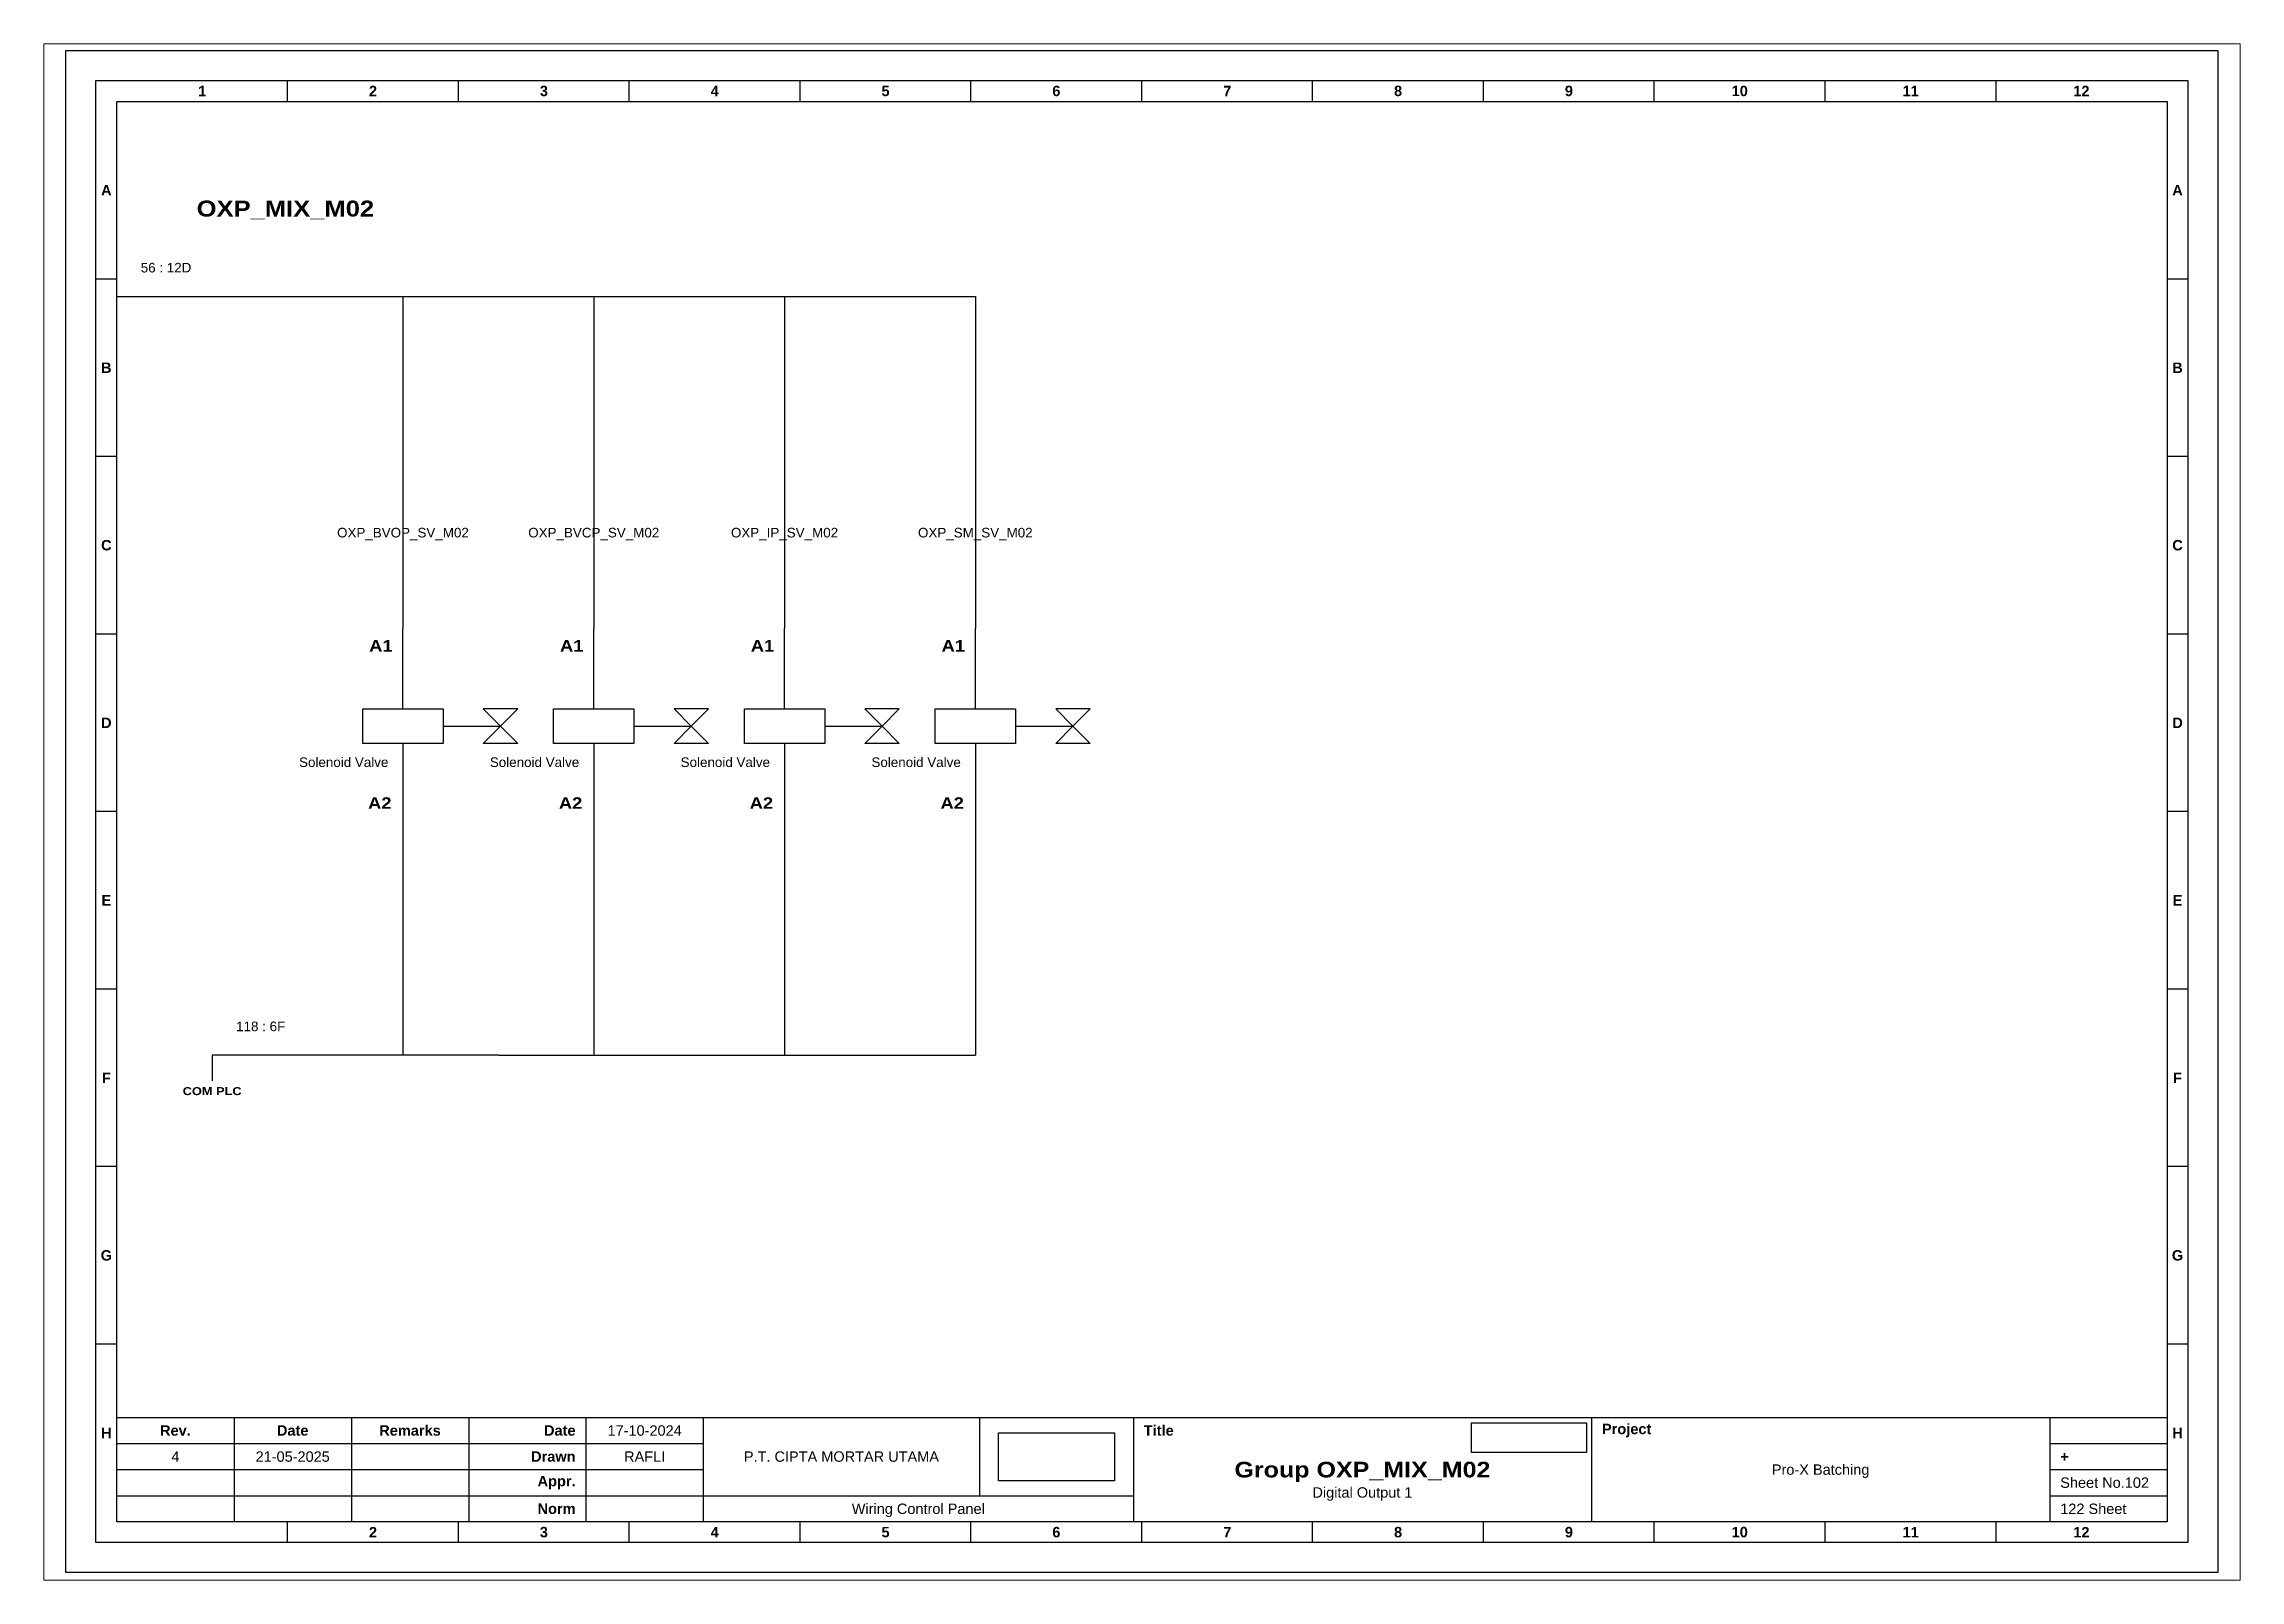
# Paper-space layout 'OXP_MIX_M02' of a CAD drawing. Header units: centimetres, sheet in millimetres. Extents: x 0 to 821, y 0 to 574.
# The model-space entities are those that its viewports show. They can reach past a viewport. Long polylines and large blocks are cut down to what shows.
import ezdxf
from ezdxf.enums import TextEntityAlignment as Align

# ---------------------------------------------------------------- set-up
doc = ezdxf.new("R2010")
doc.units = ezdxf.units.CM
doc.header["$MEASUREMENT"] = 0
doc.layers.add('MU Project Line', color=7, linetype='Continuous', lineweight=0, true_color=0xfefefe)
doc.styles.add('Bold', font='ariblk.ttf', dxfattribs={"height": 25.4})
doc.styles.get("Standard").update_dxf_attribs({"font": 'arial.ttf'})
picture_1 = doc.add_image_def('image1.png', size_in_pixel=(2048, 847))
picture_2 = doc.add_image_def('image2.png', size_in_pixel=(2092, 542))

# ---------------------------------------------------------------- blocks, each defined once
blk = doc.blocks.new('KOP MU PROJECT')
at = {"color": 6, "ltscale": 50}
for p, q in [((27.74, 184.05), (27.74, 186.66)), ((49.13, 184.05), (49.13, 186.66)), ((70.51, 184.05), (70.51, 186.66)), ((91.89, 184.05), (91.89, 186.66)), ((113.27, 184.05), (113.27, 186.66)), ((134.66, 184.05), (134.66, 186.66)), ((156.04, 184.05), (156.04, 186.66)), ((177.42, 184.05), (177.42, 186.66)), ((198.8, 184.05), (198.8, 186.66)), ((220.19, 184.05), (220.19, 186.66)), ((241.57, 184.05), (241.57, 186.66)), ((6.36, 161.84), (3.75, 161.84)), ((265.59, 161.84), (262.98, 161.84)), ((6.36, 139.63), (3.75, 139.63)), ((265.59, 139.63), (262.98, 139.63)), ((6.36, 117.42), (3.75, 117.42)), ((265.59, 117.42), (262.98, 117.42)), ((6.36, 95.22), (3.75, 95.22)), ((265.59, 95.22), (262.98, 95.22)), ((6.36, 73.01), (3.75, 73.01)), ((265.59, 73.01), (262.98, 73.01)), ((6.36, 50.8), (3.75, 50.8)), ((265.59, 50.8), (262.98, 50.8)), ((6.36, 28.59), (3.75, 28.59)), ((265.59, 28.59), (262.98, 28.59)), ((27.74, 3.75), (27.74, 6.36)), ((49.13, 3.75), (49.13, 6.36)), ((70.51, 3.75), (70.51, 6.36)), ((91.89, 3.75), (91.89, 6.36)), ((113.27, 3.75), (113.27, 6.36)), ((134.66, 3.75), (134.66, 6.36)), ((156.04, 3.75), (156.04, 6.36)), ((177.42, 3.75), (177.42, 6.36)), ((198.8, 3.75), (198.8, 6.36)), ((220.19, 3.75), (220.19, 6.36)), ((241.57, 3.75), (241.57, 6.36))]:
    blk.add_line(p, q, dxfattribs=at)
at = {"ltscale": 50}
for p, q in [((6.36, 19.41), (262.98, 19.41)), ((21.04, 19.41), (21.04, 6.36)), ((35.72, 19.41), (35.72, 6.36)), ((50.41, 19.41), (50.41, 6.36)), ((65.09, 19.41), (65.09, 6.36)), ((79.77, 19.41), (79.77, 6.36)), ((114.35, 19.41), (114.35, 9.62)), ((133.6, 19.41), (133.6, 6.36)), ((190.95, 19.41), (190.95, 6.36)), ((248.3, 19.41), (248.3, 6.36)), ((6.36, 16.15), (79.77, 16.15)), ((248.3, 16.15), (262.98, 16.15)), ((6.36, 12.89), (79.77, 12.89)), ((248.3, 12.89), (262.98, 12.89)), ((6.36, 9.62), (133.6, 9.62)), ((248.3, 9.62), (262.98, 9.62))]:
    blk.add_line(p, q, dxfattribs=at)
at = {"color": 1, "ltscale": 50}
blk.add_lwpolyline([(269.34, 0), (0, 0), (0, 190.41), (269.34, 190.41)], close=True, dxfattribs=at)
at = {"color": 6, "ltscale": 50}
for points in [[(265.59, 3.75), (3.75, 3.75), (3.75, 186.66), (265.59, 186.66)], [(262.98, 6.36), (6.36, 6.36), (6.36, 184.05), (262.98, 184.05)]]:
    blk.add_lwpolyline(points, close=True, dxfattribs=at)
at = {"ltscale": 50, "char_height": 1.305, "attachment_point": 4}
for s, width, heights, insert in [('\\pxqc;{\\fArial|b1|i0|c0|p34;1}', 21.3825, [2.51], (6.36, 185.36)), ('\\pxqc;{\\fArial|b1|i0|c0|p34;2}', 21.3825, [2.51], (27.74, 185.36)), ('\\pxqc;{\\fArial|b1|i0|c0|p34;3}', 21.3825, [2.51], (49.13, 185.36)), ('\\pxqc;{\\fArial|b1|i0|c0|p34;4}', 21.3825, [2.51], (70.51, 185.36)), ('\\pxqc;{\\fArial|b1|i0|c0|p34;5}', 21.3825, [2.51], (91.89, 185.36)), ('\\pxqc;{\\fArial|b1|i0|c0|p34;6}', 21.3825, [2.51], (113.27, 185.36)), ('\\pxqc;{\\fArial|b1|i0|c0|p34;7}', 21.3825, [2.51], (134.66, 185.36)), ('\\pxqc;{\\fArial|b1|i0|c0|p34;8}', 21.3825, [2.51], (156.04, 185.36)), ('\\pxqc;{\\fArial|b1|i0|c0|p34;9}', 21.3825, [2.51], (177.42, 185.36)), ('\\pxqc;{\\fArial|b1|i0|c0|p34;10}', 21.3825, [2.51], (198.8, 185.36)), ('\\pxqc;{\\fArial|b1|i0|c0|p34;11}', 21.3825, [2.51], (220.19, 185.36)), ('\\pxqc;{\\fArial|b1|i0|c0|p34;12}', 21.3825, [2.51], (241.57, 185.36)), ('\\pxqc;{\\fArial|b1|i0|c0|p34;A}', 2.61, [2.51], (3.75, 172.95)), ('\\pxqc;{\\fArial|b1|i0|c0|p34;A}', 2.61, [2.51], (262.98, 172.95)), ('\\pxqc;{\\fArial|b1|i0|c0|p34;B}', 2.61, [2.51], (3.75, 150.74)), ('\\pxqc;{\\fArial|b1|i0|c0|p34;B}', 2.61, [2.51], (262.98, 150.74)), ('\\pxqc;{\\fArial|b1|i0|c0|p34;C}', 2.61, [2.51], (3.75, 128.53)), ('\\pxqc;{\\fArial|b1|i0|c0|p34;C}', 2.61, [2.51], (262.98, 128.53)), ('\\pxqc;{\\fArial|b1|i0|c0|p34;D}', 2.61, [2.51], (3.75, 106.32)), ('\\pxqc;{\\fArial|b1|i0|c0|p34;D}', 2.61, [2.51], (262.98, 106.32)), ('\\pxqc;{\\fArial|b1|i0|c0|p34;E}', 2.61, [2.51], (3.75, 84.11)), ('\\pxqc;{\\fArial|b1|i0|c0|p34;E}', 2.61, [2.51], (262.98, 84.11)), ('\\pxqc;{\\fArial|b1|i0|c0|p34;F}', 2.61, [2.51], (3.75, 61.9)), ('\\pxqc;{\\fArial|b1|i0|c0|p34;F}', 2.61, [2.51], (262.98, 61.9)), ('\\pxqc;{\\fArial|b1|i0|c0|p34;G}', 2.61, [2.51], (3.75, 39.69)), ('\\pxqc;{\\fArial|b1|i0|c0|p34;G}', 2.61, [2.51], (262.98, 39.69)), ('\\pxqc;{\\fArial|b1|i0|c0|p34;H}', 2.61, [2.51], (3.75, 17.47)), ('\\pxqc;{\\fArial|b1|i0|c0|p34;Rev.}', 14.6811, [2.88], (6.36, 17.78)), ('\\pxqc;{\\fArial|b1|i0|c0|p34;Date}', 14.6811, [2.88], (21.04, 17.78)), ('\\pxqc;{\\fArial|b1|i0|c0|p34;Remarks}', 14.6811, [2.88], (35.72, 17.78)), ('\\pxqr;{\\fArial|b1|i0|c0|p34;Date}', 13.3761, [2.88], (50.41, 17.78)), ('\\pxql;{\\fArial|b1|i0|c0|p34;Title}', 50.2419, [2.88], (134.9, 17.78)), ('\\pxql;{\\fArial|b1|i0|c0|p34;Project}', 50.2419, [2.88], (192.25, 17.78)), ('\\pxqc;{\\fArial|b1|i0|c0|p34;H}', 2.61, [2.51], (262.98, 17.47)), ('\\pxqr;{\\fArial|b1|i0|c0|p34;Drawn}', 13.3761, [2.88], (50.41, 14.52)), ('\\pxql;{\\fArial|b1|i0|c0|p34;+}', 14.6811, [2.88], (249.61, 14.52)), ('\\pxqr;{\\fArial|b1|i0|c0|p34;Appr.}', 13.3761, [2.88], (50.41, 11.26)), ('\\pxqr;{\\fArial|b1|i0|c0|p34;Norm}', 13.3761, [2.88], (50.41, 7.99)), ('\\pxqc;{\\fArial|b1|i0|c0|p34;2}', 21.3825, [2.51], (27.74, 5.06)), ('\\pxqc;{\\fArial|b1|i0|c0|p34;3}', 21.3825, [2.51], (49.13, 5.06)), ('\\pxqc;{\\fArial|b1|i0|c0|p34;4}', 21.3825, [2.51], (70.51, 5.06)), ('\\pxqc;{\\fArial|b1|i0|c0|p34;5}', 21.3825, [2.51], (91.89, 5.06)), ('\\pxqc;{\\fArial|b1|i0|c0|p34;6}', 21.3825, [2.51], (113.27, 5.06)), ('\\pxqc;{\\fArial|b1|i0|c0|p34;7}', 21.3825, [2.51], (134.66, 5.06)), ('\\pxqc;{\\fArial|b1|i0|c0|p34;8}', 21.3825, [2.51], (156.04, 5.06)), ('\\pxqc;{\\fArial|b1|i0|c0|p34;9}', 21.3825, [2.51], (177.42, 5.06)), ('\\pxqc;{\\fArial|b1|i0|c0|p34;10}', 21.3825, [2.51], (198.8, 5.06)), ('\\pxqc;{\\fArial|b1|i0|c0|p34;11}', 21.3825, [2.51], (220.19, 5.06)), ('\\pxqc;{\\fArial|b1|i0|c0|p34;12}', 21.3825, [2.51], (241.57, 5.06))]:
    blk.add_mtext_dynamic_manual_height_columns(s, width=width, gutter_width=0.0326, heights=heights, dxfattribs=dict(at, insert=insert))
at = {"ltscale": 50}
for tag, p in [('DATECREATED', (72.43, 17.78)), ('REV', (13.7, 14.52)), ('REVDATE', (28.38, 14.52)), ('REMARKS', (43.06, 14.52)), ('DRAWN', (72.43, 14.52)), ('COMPANY', (97.06, 14.52)), ('APPR', (72.43, 11.26)), ('PROJECT', (219.62, 12.89)), ('NORM', (72.43, 7.99)), ('DRAWINGCATEGORY', (106.68, 7.99)), ('DESCRIPTION', (162.27, 10.03))]:
    blk.add_attdef(tag, text='', height=1.3, dxfattribs=at).set_placement(p, align=Align.MIDDLE_CENTER)
at = {"ltscale": 50, "style": 'Bold'}
blk.add_attdef('TITLE', text='', height=1.96, dxfattribs=at).set_placement((162.27, 12.89), align=Align.MIDDLE_CENTER)
at = {"ltscale": 50}
for tag, p in [('SHEETNUMBER', (249.61, 11.26)), ('TOTALSHEET', (249.61, 7.99))]:
    blk.add_attdef(tag, text='', height=1.3, dxfattribs=at).set_placement(p, align=Align.MIDDLE_LEFT)
image = blk.add_image(picture_1, insert=(116.72, 11.48), size_in_units=(14.5, 6), dxfattribs=at)
image.dxf.flags = 15
image = blk.add_image(picture_2, insert=(175.94, 15.04), size_in_units=(14.36, 3.72), dxfattribs=at)
image.dxf.flags = 15

msp = doc.modelspace()

# ---------------------------------------------------------------- linework, layer by layer
at = {"color": 146, "ltscale": 50, "true_color": 0x105689}
for p, q in [((2830.66, 1434.6), (2854.54, 1434.6)), ((2854.54, 1434.6), (2878.42, 1434.6)), ((2866.48, 1434.6), (2866.48, 1393.06)), ((2878.42, 1434.6), (2902.3, 1434.6)), ((2890.36, 1434.6), (2890.36, 1393.06)), ((2902.3, 1434.6), (2926.18, 1434.6)), ((2914.24, 1434.6), (2914.24, 1393.06)), ((2926.18, 1434.6), (2938.12, 1434.6)), ((2938.12, 1434.6), (2938.12, 1393.06)), ((2866.48, 1368.96), (2866.48, 1339.69)), ((2890.36, 1368.96), (2890.36, 1339.69)), ((2914.24, 1368.96), (2914.24, 1339.69)), ((2938.12, 1368.96), (2938.12, 1339.69)), ((2878.46, 1339.69), (2842.6, 1339.69)), ((2842.6, 1339.69), (2842.6, 1336.49)), ((2878.46, 1339.69), (2938.12, 1339.69)), ((2926.26, 1339.69), (2926.26, 1339.69))]:
    msp.add_line(p, q, dxfattribs=at)
at = {"ltscale": 50}
for p, q in [((2866.48, 1383), (2866.48, 1393.06)), ((2890.36, 1383), (2890.36, 1393.06)), ((2914.24, 1383), (2914.24, 1393.06)), ((2938.12, 1383), (2938.12, 1393.06)), ((2871.51, 1380.85), (2878.69, 1380.85)), ((2895.39, 1380.85), (2902.57, 1380.85)), ((2919.27, 1380.85), (2926.45, 1380.85)), ((2943.15, 1380.85), (2950.33, 1380.85)), ((2866.48, 1378.7), (2866.48, 1368.65)), ((2890.36, 1378.7), (2890.36, 1368.65)), ((2914.24, 1378.7), (2914.24, 1368.65)), ((2938.12, 1378.7), (2938.12, 1368.65))]:
    msp.add_line(p, q, dxfattribs=at)
for points in [[(2861.46, 1383), (2871.51, 1383), (2871.51, 1378.7), (2861.46, 1378.7)], [(2878.69, 1380.85), (2880.84, 1383), (2876.54, 1383)], [(2885.34, 1383), (2895.39, 1383), (2895.39, 1378.7), (2885.34, 1378.7)], [(2902.57, 1380.85), (2904.72, 1383), (2900.42, 1383)], [(2909.22, 1383), (2919.27, 1383), (2919.27, 1378.7), (2909.22, 1378.7)], [(2926.45, 1380.85), (2928.6, 1383), (2924.3, 1383)], [(2933.1, 1383), (2943.15, 1383), (2943.15, 1378.7), (2933.1, 1378.7)], [(2950.33, 1380.85), (2952.48, 1383), (2948.18, 1383)], [(2878.69, 1380.85), (2880.84, 1378.7), (2876.54, 1378.7)], [(2902.57, 1380.85), (2904.72, 1378.7), (2900.42, 1378.7)], [(2926.45, 1380.85), (2928.6, 1378.7), (2924.3, 1378.7)], [(2950.33, 1380.85), (2952.48, 1378.7), (2948.18, 1378.7)]]:
    msp.add_lwpolyline(points, close=True, dxfattribs=at)

# ---------------------------------------------------------------- block references
msp.add_blockref('KOP MU PROJECT', (2824.3, 1274.95)).add_auto_attribs({'DESCRIPTION': 'Digital Output 1', 'TITLE': 'Group OXP_MIX_M02', 'PROJECT': 'Pro-X Batching', 'COMPANY': 'P.T. CIPTA MORTAR UTAMA', 'DRAWINGCATEGORY': 'Wiring Control Panel', 'DRAWN': 'RAFLI', 'DATECREATED': '17-10-2024', 'REVDATE': '21-05-2025', 'REV': '4', 'SHEETNUMBER': 'Sheet No.102', 'TOTALSHEET': '122 Sheet'})

# ---------------------------------------------------------------- texts
at = {"ltscale": 500, "style": 'Bold'}
msp.add_text('OXP_MIX_M02', height=2, dxfattribs=at).set_placement((2840.66, 1444.6))
at = {"ltscale": 500}
msp.add_text('56 : 12D', height=1.2, dxfattribs=at).set_placement((2833.66, 1437.25, -2), align=Align.BOTTOM_LEFT)
at = {"ltscale": 50}
for s, p in [('OXP_BVOP_SV_M02', (2866.48, 1405.06)), ('OXP_BVCP_SV_M02', (2890.36, 1405.06)), ('OXP_IP_SV_M02', (2914.24, 1405.06)), ('OXP_SM_SV_M02', (2938.12, 1405.06))]:
    msp.add_text(s, height=1.2, dxfattribs=at).set_placement(p, align=Align.MIDDLE_CENTER)
at = {"ltscale": 500, "style": 'Bold'}
for p in [(2865.19, 1391.62), (2889.07, 1391.62), (2912.95, 1391.62), (2936.83, 1391.62)]:
    msp.add_text('A1', height=1.436, dxfattribs=at).set_placement(p, align=Align.TOP_RIGHT)
at = {"ltscale": 50}
for p in [(2864.66, 1375.38), (2888.54, 1375.38), (2912.42, 1375.38), (2936.3, 1375.38)]:
    msp.add_text('Solenoid Valve', height=1.2, dxfattribs=at).set_placement(p, align=Align.BOTTOM_RIGHT)
at = {"ltscale": 500, "style": 'Bold'}
for p in [(2865.05, 1370.08), (2888.93, 1370.08), (2912.81, 1370.08), (2936.69, 1370.08)]:
    msp.add_text('A2', height=1.436, dxfattribs=at).set_placement(p, align=Align.BOTTOM_RIGHT)
at = {"ltscale": 500}
msp.add_text('118 : 6F', height=1.2, dxfattribs=at).set_placement((2845.6, 1343.89), align=Align.TOP_LEFT)
at = {"ltscale": 50, "style": 'Bold'}
msp.add_text('COM PLC', height=1, dxfattribs=at).set_placement((2842.6, 1335.69), align=Align.TOP_CENTER)

psp = doc.layouts.new('OXP_MIX_M02')

# ---------------------------------------------------------------- viewports
at = {"layer": 'MU Project Line', "ltscale": 50}
psp.add_viewport(center=(410.5, 287), size=(820.98, 573.9883), view_center_point=(2958.98, 1370.11), view_height=192.1763, dxfattribs=at)

doc.saveas('drawing.dxf')
